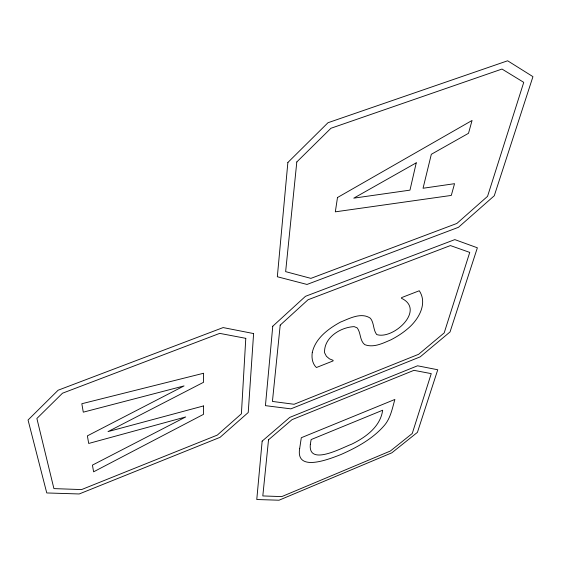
<?xml version="1.0" encoding="UTF-8"?>
<svg xmlns="http://www.w3.org/2000/svg" width="561" height="561" viewBox="0 0 561 561"><rect width="100%" height="100%" fill="white"/><g stroke="black" fill="none" stroke-linecap="round" stroke-linejoin="round"><path stroke-width="0.84" d="M203.503 405.94L203.482 414.355L93.603 471.822L92.439 465.111L185.719 416.949L88.701 443.463L87.383 435.862L184.05 385.919L83.287 412.167L81.829 403.731L203.587 373.254L203.566 382.279L108.021 431.598L203.503 405.94M245.788 338.339L241.398 413.808L217.303 435.098L81.562 489.578L53.919 488.61L36.879 418.485L62.502 393.205L219.709 333.374L245.788 338.339M312.267 352.532C311.474 357.82 312.344 363.71 316.411 367.525L333.052 360.94L333.157 360.351L329.44 358.844L326.411 356.291L324.581 352.743C323.746 337.589 340.52 327.203 354.18 326.628L357.147 327.862C361.039 332.82 359.545 340.345 364.678 344.615C373.535 348.108 382.854 343.248 390.982 339.791C397.013 336.67 402.763 333.003 407.91 328.557C418.338 319.812 427.959 303.789 419.277 290.752L401.557 297.625L401.403 298.242C425.862 309.777 393.338 340.022 376.704 334.552C373.016 329.812 374.25 323.045 370.449 318.283C361.263 311.923 349.405 318.543 340.401 322.14C328.29 328.774 315.408 338.297 312.267 352.532M253.6 333.564L248.228 412.51L220.059 437.328L79.192 493.968L46.759 492.951L28.05 420.021L58.113 390.225L223.124 327.575L253.6 333.564M299.693 448.386C295.31 472.972 330.015 458.772 340.8 454.585C356.915 447.468 373.016 438.716 384.608 425.14C390.666 417.854 392.321 408.282 394.881 399.446L301.306 437.72L299.693 448.386M310.338 444.298C307.842 466.906 343.101 447.166 351.607 444.221C365.604 437.384 380.365 426.83 382.672 410.224L311.131 439.572L310.338 444.298M262.155 441.121L256.77 499.521L279.027 500.216L391.844 452.811L417.426 432.356L437.755 369.762L417.552 365.793L289.771 417.384L262.155 441.121M272.765 326.221L265.43 405.645L290.879 408.857L420.189 356.866L450.041 331.937L477.369 247.794L454.817 239.61L305.472 296.313L272.765 326.221M287.87 162.487L277.33 276.748L307.014 284.448L458.456 227.31L494.269 195.761L532.95 76.654L507.642 60.784L327.989 122.726L287.87 162.487M268.523 439.81L262.807 495.938L281.769 496.597L390.365 451.023L412.251 433.492L431.255 373.633L413.948 370.337L292.043 419.642L268.523 439.81M280.198 325.135L272.429 401.431L294.09 404.278L418.639 354.286L444.193 332.897L469.746 252.408L450.413 245.571L308.045 299.756L280.198 325.135M296.804 161.954L285.64 271.636L310.899 278.375L456.878 223.439L487.551 196.343L523.75 82.355L502.004 69.052L330.934 128.273L296.804 161.954M337.491 197.528L335.324 211.834L451.296 195.424L454.55 183.685L423.05 188.251L431.325 154.296L468.505 133.308L472.06 120.468L337.491 197.528M416.248 162.823L409.972 190.137L353.781 198.152L416.248 162.823"/></g></svg>
